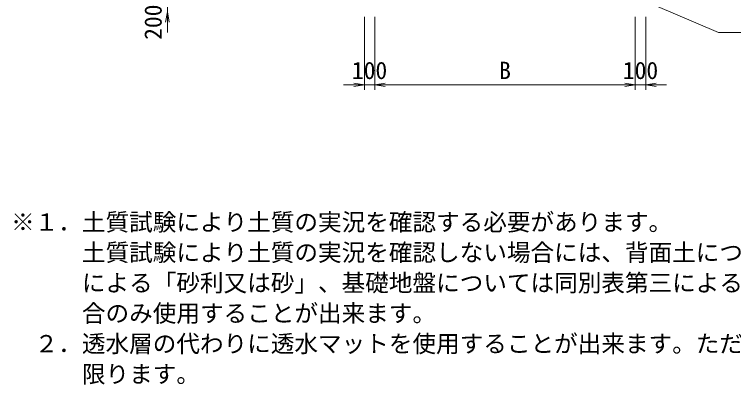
# Model space of a CAD drawing. Units: millimetres at full size. Extents: x 0 to 42050, y 0 to 29700.
# Drawn here: x 22792 to 29693, y 14753 to 18305 of the extents above; entities that cross this region are included whole.
import ezdxf
from ezdxf.enums import TextEntityAlignment as Align

# ---------------------------------------------------------------- set-up
doc = ezdxf.new("R2010")
doc.units = ezdxf.units.MM
doc.header["$LTSCALE"] = 50
for name, color, linetype, lineweight in [('D-DOC', 7, 'Continuous', 13), ('D-STR-DIM', 7, 'Continuous', 13), ('D-STR-TXT', 7, 'Continuous', 13)]:
    doc.layers.add(name, color=color, linetype=linetype, lineweight=lineweight)
doc.styles.add('ＭＳ ゴシック', font='')
doc.styles.get('ＭＳ ゴシック').set_extended_font_data('MS Gothic')

# ---------------------------------------------------------------- blocks, each defined once
blk = doc.blocks.new('open_arrow')
at = {"color": 0, "linetype": 'Continuous', "lineweight": -2}
blk.add_lwpolyline([(7.5, 1.25), (0, 0), (7.5, -1.25)], dxfattribs=at)

msp = doc.modelspace()

# ---------------------------------------------------------------- linework, layer by layer
at = {"layer": 'D-STR-DIM'}
for p, q in [((24260, 18730), (24260, 18130)), ((26150, 18280), (26150, 17580)), ((26250, 18280), (26250, 17580)), ((26250, 18280), (26250, 17580)), ((28750, 18280), (28750, 17580)), ((28750, 18280), (28750, 17580)), ((28850, 18280), (28850, 17580)), ((26450, 17630), (25950, 17630)), ((26250, 17630), (28750, 17630)), ((28550, 17630), (29050, 17630))]:
    msp.add_line(p, q, dxfattribs=at)
at = {"layer": 'D-STR-TXT'}
msp.add_lwpolyline([(28850, 18430), (28941.91, 18390.61), (29550, 18130), (30357.36, 18130)], dxfattribs=at)

# ---------------------------------------------------------------- block references
at = {"layer": 'D-STR-DIM', "xscale": 13.3, "yscale": 13.3}
for p, rotation in [((24260, 18330), 270), ((26150, 17630), 180), ((28750, 17630), 180), ((28750, 17630), 180)]:
    msp.add_blockref('open_arrow', p, dxfattribs=dict(at, rotation=rotation))
for p in [(26250, 17630), (26250, 17630), (28850, 17630)]:
    msp.add_blockref('open_arrow', p, dxfattribs=at)

# ---------------------------------------------------------------- texts
at = {"layer": 'D-DOC', "style": 'ＭＳ ゴシック'}
for s, p in [('※１．土質試験により土質の実況を確認する必要があります。', (22760, 16395.24)), ('\u3000\u3000\u3000土質試験により土質の実況を確認しない場合には、背面土については宅地造成等規制法施行令別表第二', (22760, 16103.57)), ('\u3000\u3000\u3000による「砂利又は砂」、基礎地盤については同別表第三による「岩、岩屑、砂利又は砂」に該当する場', (22760, 15811.9)), ('\u3000\u3000\u3000合のみ使用することが出来ます。', (22760, 15520.24)), ('\u3000２．透水層の代わりに透水マットを使用することが出来ます。ただし、凍結・凍上のおそれの少ない地域に', (22760, 15228.57)), ('\u3000\u3000\u3000限ります。', (22760, 14936.9))]:
    msp.add_text(s, height=166.1, dxfattribs=at).set_placement(p, align=Align.TOP_LEFT)
at = {"layer": 'D-STR-DIM', "style": 'ＭＳ ゴシック'}
msp.add_text('200', height=166.1, rotation=90, dxfattribs=at).set_placement((24122.5, 18230), align=Align.MIDDLE_CENTER)
for s, p in [('100', (26200, 17767.5)), ('B', (27500, 17767.5)), ('100', (28800, 17767.5))]:
    msp.add_text(s, height=166.1, dxfattribs=at).set_placement(p, align=Align.MIDDLE_CENTER)

doc.saveas('drawing.dxf')
